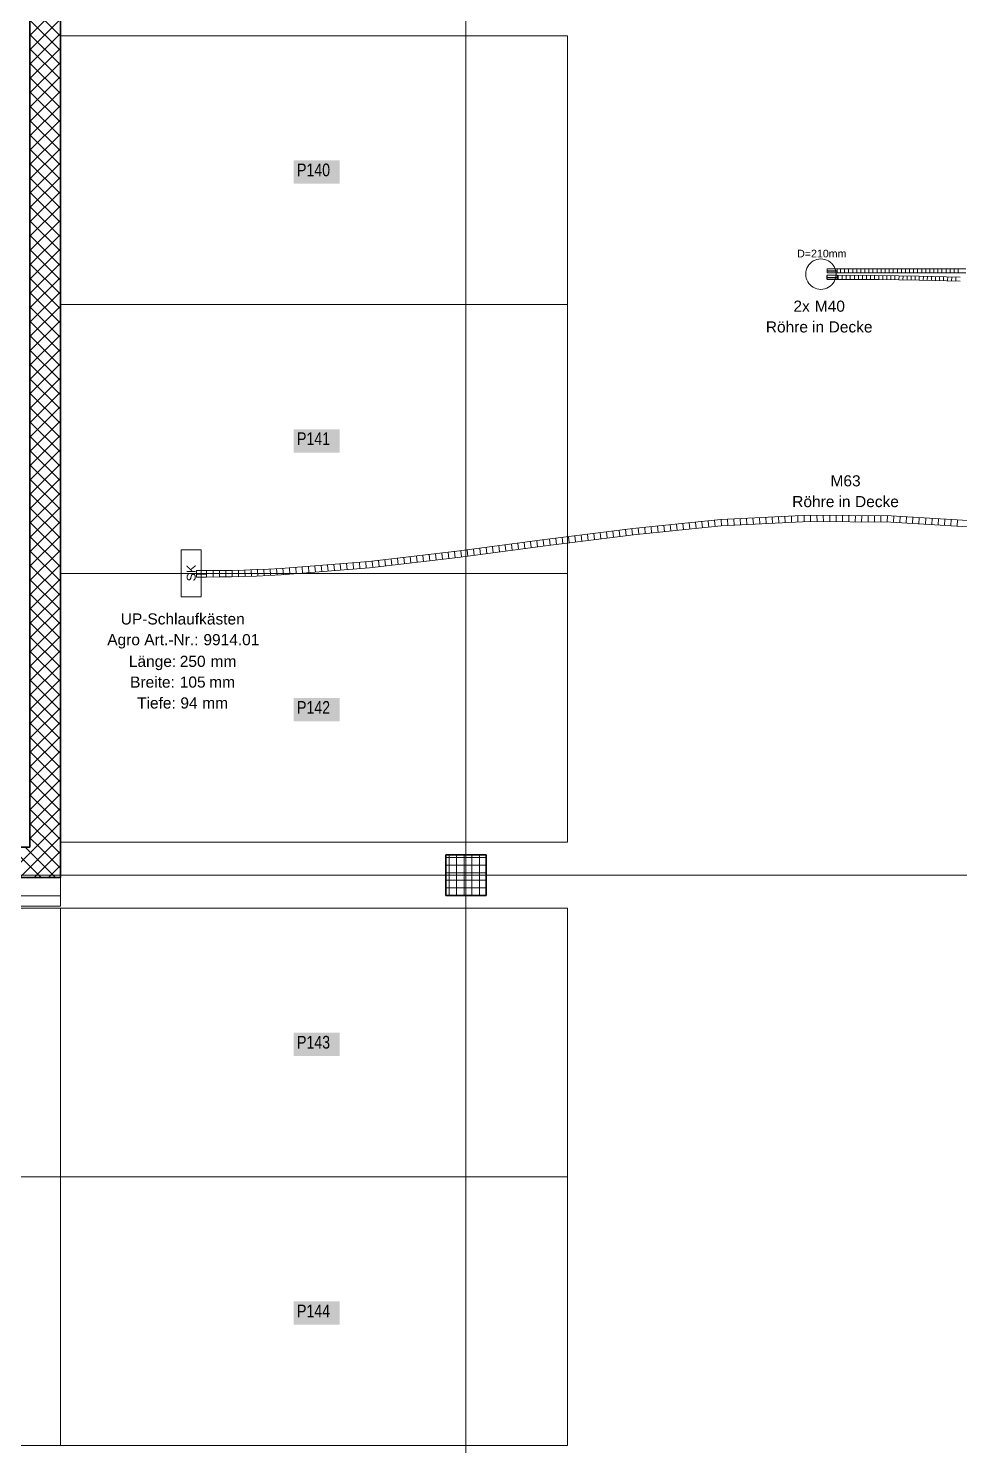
# Model space of a CAD drawing. Extents: x -882 to 613, y -179 to 707.
# Drawn here: x -500.8 to -317.1, y 101.3 to 380.7 of the extents above; entities that cross this region are included whole.
import ezdxf
from ezdxf.lldxf.tags import DXFTag

# ---------------------------------------------------------------- set-up
doc = ezdxf.new("R2010")
doc.units = 0
doc.layers.get('0').update_dxf_attribs({"lineweight": 13})
for name, color, linetype, lineweight, true_color in [('A-DETL-____-OTLN', 5, 'Continuous', 9, 0x0000ff), ('EL01_WAN_Röhre', 7, 'Continuous', 13, 0xff6666), ('EL01_WAN_Röhre Decke', 1, 'Continuous', 13, 0xff0000), ('EL01_WAN_Röhre Decke Typ', 1, 'Continuous', 13, 0xff0000), ('EL01_WAN_Röhre Typ', 1, 'Continuous', 13, 0xff0000), ('EL01_WAN_Schlaufkasten', 1, 'Continuous', 13, 0xff0000)]:
    doc.layers.add(name, color=color, linetype=linetype, lineweight=lineweight, true_color=true_color)
for name, color, linetype, lineweight in [('A-FLOR-____-OTLN', 7, 'Continuous', 9), ('A-WALL-____-MCUT', 7, 'Continuous', 35), ('A-WALL-____-PATT', 7, 'Continuous', 35), ('C-PRKG-____-IDEN', 7, 'Continuous', 5), ('C-PRKG-____-OTLN', 7, 'Continuous', 9), ('S-COLS-____-MCUT', 7, 'Continuous', 35), ('S-COLS-____-OTLN', 7, 'Continuous', 9), ('S-GRID-____-OTLN', 7, 'Continuous', 5)]:
    doc.layers.add(name, color=color, linetype=linetype, lineweight=lineweight)
doc.styles.get("Standard").update_dxf_attribs({"font": 'arial.ttf'})
tags = doc.linetypes.add('_Rasterlinie_', pattern=[0.375, 0.2, -0.05, 0.075, -0.05]).pattern_tags.tags
tags[10:11] = [DXFTag(74, 4), DXFTag(75, 0), DXFTag(340, '0'), DXFTag(46, 1.0), DXFTag(50, 0.0), DXFTag(44, 0.0), DXFTag(45, 0.0)]
tags[8:9] = [DXFTag(74, 4), DXFTag(75, 0), DXFTag(340, '0'), DXFTag(46, 1.0), DXFTag(50, 0.0), DXFTag(44, 0.0), DXFTag(45, 0.0)]
tags[6:7] = [DXFTag(74, 4), DXFTag(75, 0), DXFTag(340, '0'), DXFTag(46, 1.0), DXFTag(50, 0.0), DXFTag(44, 0.0), DXFTag(45, 0.0)]
tags[4:5] = [DXFTag(74, 4), DXFTag(75, 0), DXFTag(340, '0'), DXFTag(46, 1.0), DXFTag(50, 0.0), DXFTag(44, 0.0), DXFTag(45, 0.0)]
tags = doc.linetypes.add('fein_strichliert', pattern=[4, 1, -2, 1]).pattern_tags.tags
tags[8:9] = [DXFTag(74, 4), DXFTag(75, 0), DXFTag(340, '0'), DXFTag(46, 0.0), DXFTag(50, 0.0), DXFTag(44, 0.0), DXFTag(45, 0.0)]
tags[6:7] = [DXFTag(74, 4), DXFTag(75, 0), DXFTag(340, '0'), DXFTag(46, 0.0), DXFTag(50, 0.0), DXFTag(44, 0.0), DXFTag(45, 0.0)]
tags[4:5] = [DXFTag(74, 4), DXFTag(75, 0), DXFTag(340, '0'), DXFTag(46, 0.0), DXFTag(50, 0.0), DXFTag(44, 0.0), DXFTag(45, 0.0)]
tags = doc.linetypes.add('Gestrichelt', pattern=[0.1, 0.05, -0.05]).pattern_tags.tags
tags[6:7] = [DXFTag(74, 4), DXFTag(75, 0), DXFTag(340, '0'), DXFTag(46, 1.0), DXFTag(50, 0.0), DXFTag(44, 0.0), DXFTag(45, 0.0)]
tags[4:5] = [DXFTag(74, 4), DXFTag(75, 0), DXFTag(340, '0'), DXFTag(46, 1.0), DXFTag(50, 0.0), DXFTag(44, 0.0), DXFTag(45, 0.0)]
tags = doc.linetypes.add('STRICHPUNKT2', pattern=[12.7, 6.35, -3.175, 0, -3.175]).pattern_tags.tags
tags[10:11] = [DXFTag(74, 4), DXFTag(75, 0), DXFTag(340, '0'), DXFTag(46, 0.0), DXFTag(50, 0.0), DXFTag(44, 0.0), DXFTag(45, 0.0)]
tags[8:9] = [DXFTag(74, 4), DXFTag(75, 0), DXFTag(340, '0'), DXFTag(46, 0.0), DXFTag(50, 0.0), DXFTag(44, 0.0), DXFTag(45, 0.0)]
tags[6:7] = [DXFTag(74, 4), DXFTag(75, 0), DXFTag(340, '0'), DXFTag(46, 0.0), DXFTag(50, 0.0), DXFTag(44, 0.0), DXFTag(45, 0.0)]
tags[4:5] = [DXFTag(74, 4), DXFTag(75, 0), DXFTag(340, '0'), DXFTag(46, 0.0), DXFTag(50, 0.0), DXFTag(44, 0.0), DXFTag(45, 0.0)]

# ---------------------------------------------------------------- blocks, each defined once
blk = doc.blocks.new('Referenz-A0UJ2IESXE', base_point=(-902.38, -164.15))
at = {"layer": 'A-DETL-____-OTLN', "color": 0, "linetype": 'Gestrichelt', "ltscale": 0.13}
for p, q in [((-494.51, 213.28), (-494.51, 207.68)), ((-494.51, 207.68), (-652.11, 207.68))]:
    blk.add_line(p, q, dxfattribs=at)
at = {"layer": 'A-FLOR-____-OTLN', "color": 0, "linetype": 'Continuous', "ltscale": 0.13}
for p, q in [((-494.51, 213.28), (-652.11, 213.28)), ((-494.51, 209.69), (-494.51, 213.29)), ((-494.51, 209.69), (-652.11, 209.69))]:
    blk.add_line(p, q, dxfattribs=at)
at = {"layer": 'A-WALL-____-MCUT', "color": 0, "linetype": 'Continuous', "ltscale": 0.35}
for p, q in [((-500.51, 219.29), (-500.51, 533.29)), ((-494.51, 213.29), (-494.51, 452.29)), ((-500.51, 219.29), (-800.51, 219.29)), ((-652.11, 213.29), (-494.51, 213.29))]:
    blk.add_line(p, q, dxfattribs=at)
at = {"layer": 'A-WALL-____-PATT', "color": 0, "linetype": 'Continuous', "lineweight": 9, "ltscale": 0.13}
for p, q in [((-500.51, 379.36), (-494.51, 385.36)), ((-494.51, 379.21), (-500.51, 385.21)), ((-500.51, 376.53), (-494.51, 382.53)), ((-494.51, 376.38), (-500.51, 382.38)), ((-500.51, 373.7), (-494.51, 379.7)), ((-494.51, 373.55), (-500.51, 379.55)), ((-500.51, 370.87), (-494.51, 376.87)), ((-494.51, 370.72), (-500.51, 376.72)), ((-500.51, 368.04), (-494.51, 374.04)), ((-494.51, 367.89), (-500.51, 373.89)), ((-500.51, 365.22), (-494.51, 371.22)), ((-494.51, 365.06), (-500.51, 371.06)), ((-500.51, 362.39), (-494.51, 368.39)), ((-494.51, 362.24), (-500.51, 368.24)), ((-500.51, 359.56), (-494.51, 365.56)), ((-494.51, 359.41), (-500.51, 365.41)), ((-500.51, 356.73), (-494.51, 362.73)), ((-494.51, 356.58), (-500.51, 362.58)), ((-500.51, 353.9), (-494.51, 359.9)), ((-494.51, 353.75), (-500.51, 359.75)), ((-500.51, 351.07), (-494.51, 357.07)), ((-494.51, 350.92), (-500.51, 356.92)), ((-500.51, 348.25), (-494.51, 354.25)), ((-494.51, 348.09), (-500.51, 354.09)), ((-500.51, 345.42), (-494.51, 351.42)), ((-494.51, 345.27), (-500.51, 351.27)), ((-500.51, 342.59), (-494.51, 348.59)), ((-494.51, 342.44), (-500.51, 348.44)), ((-500.51, 339.76), (-494.51, 345.76)), ((-494.51, 339.61), (-500.51, 345.61)), ((-500.51, 336.93), (-494.51, 342.93)), ((-494.51, 336.78), (-500.51, 342.78)), ((-500.51, 334.1), (-494.51, 340.1)), ((-494.51, 333.95), (-500.51, 339.95)), ((-500.51, 331.27), (-494.51, 337.27)), ((-494.51, 331.12), (-500.51, 337.12)), ((-500.51, 328.45), (-494.51, 334.45)), ((-494.51, 328.3), (-500.51, 334.3)), ((-500.51, 325.62), (-494.51, 331.62)), ((-494.51, 325.47), (-500.51, 331.47)), ((-500.51, 322.79), (-494.51, 328.79)), ((-494.51, 322.64), (-500.51, 328.64)), ((-500.51, 319.96), (-494.51, 325.96)), ((-494.51, 319.81), (-500.51, 325.81)), ((-500.51, 317.13), (-494.51, 323.13)), ((-494.51, 316.98), (-500.51, 322.98)), ((-500.51, 314.3), (-494.51, 320.3)), ((-494.51, 314.15), (-500.51, 320.15)), ((-500.51, 311.48), (-494.51, 317.48)), ((-494.51, 311.32), (-500.51, 317.32)), ((-500.51, 308.65), (-494.51, 314.65)), ((-494.51, 308.5), (-500.51, 314.5)), ((-500.51, 305.82), (-494.51, 311.82)), ((-494.51, 305.67), (-500.51, 311.67)), ((-500.51, 302.99), (-494.51, 308.99)), ((-494.51, 302.84), (-500.51, 308.84)), ((-500.51, 300.16), (-494.51, 306.16)), ((-494.51, 300.01), (-500.51, 306.01)), ((-500.51, 297.33), (-494.51, 303.33)), ((-494.51, 297.18), (-500.51, 303.18)), ((-500.51, 294.51), (-494.51, 300.51)), ((-494.51, 294.35), (-500.51, 300.35)), ((-500.51, 291.68), (-494.51, 297.68)), ((-494.51, 291.53), (-500.51, 297.53)), ((-500.51, 288.85), (-494.51, 294.85)), ((-494.51, 288.7), (-500.51, 294.7)), ((-500.51, 286.02), (-494.51, 292.02)), ((-494.51, 285.87), (-500.51, 291.87)), ((-500.51, 283.19), (-494.51, 289.19)), ((-494.51, 283.04), (-500.51, 289.04)), ((-500.51, 280.36), (-494.51, 286.36)), ((-494.51, 280.21), (-500.51, 286.21)), ((-500.51, 277.53), (-494.51, 283.53)), ((-494.51, 277.38), (-500.51, 283.38)), ((-500.51, 274.71), (-494.51, 280.71)), ((-494.51, 274.55), (-500.51, 280.55)), ((-500.51, 271.88), (-494.51, 277.88)), ((-494.51, 271.73), (-500.51, 277.73)), ((-500.51, 269.05), (-494.51, 275.05)), ((-494.51, 268.9), (-500.51, 274.9)), ((-500.51, 266.22), (-494.51, 272.22)), ((-494.51, 266.07), (-500.51, 272.07)), ((-500.51, 263.39), (-494.51, 269.39)), ((-494.51, 263.24), (-500.51, 269.24)), ((-500.51, 260.56), (-494.51, 266.56)), ((-494.51, 260.41), (-500.51, 266.41)), ((-500.51, 257.74), (-494.51, 263.74)), ((-494.51, 257.58), (-500.51, 263.58)), ((-500.51, 254.91), (-494.51, 260.91)), ((-494.51, 254.76), (-500.51, 260.76)), ((-500.51, 252.08), (-494.51, 258.08)), ((-494.51, 251.93), (-500.51, 257.93)), ((-500.51, 249.25), (-494.51, 255.25)), ((-494.51, 249.1), (-500.51, 255.1)), ((-500.51, 246.42), (-494.51, 252.42)), ((-494.51, 246.27), (-500.51, 252.27)), ((-500.51, 243.59), (-494.51, 249.59)), ((-494.51, 243.44), (-500.51, 249.44)), ((-500.51, 240.76), (-494.51, 246.76)), ((-494.51, 240.61), (-500.51, 246.61)), ((-500.51, 237.94), (-494.51, 243.94)), ((-494.51, 237.79), (-500.51, 243.79)), ((-500.51, 235.11), (-494.51, 241.11)), ((-494.51, 234.96), (-500.51, 240.96)), ((-500.51, 232.28), (-494.51, 238.28)), ((-494.51, 232.13), (-500.51, 238.13)), ((-500.51, 229.45), (-494.51, 235.45)), ((-494.51, 229.3), (-500.51, 235.3)), ((-500.51, 226.62), (-494.51, 232.62)), ((-494.51, 226.47), (-500.51, 232.47)), ((-500.51, 223.79), (-494.51, 229.79)), ((-494.51, 223.64), (-500.51, 229.64)), ((-500.51, 220.97), (-494.51, 226.97)), ((-494.51, 220.81), (-500.51, 226.81)), ((-495.82, 219.29), (-500.51, 223.99)), ((-499.36, 219.29), (-494.51, 224.14)), ((-498.65, 219.29), (-500.51, 221.16)), ((-496.53, 219.29), (-494.51, 221.31)), ((-505.36, 213.29), (-499.36, 219.29)), ((-498.3, 213.29), (-504.3, 219.29)), ((-502.53, 213.29), (-496.53, 219.29)), ((-495.47, 213.29), (-501.47, 219.29)), ((-499.7, 213.29), (-494.51, 218.48)), ((-494.51, 215.16), (-498.65, 219.29)), ((-494.51, 217.99), (-495.82, 219.29)), ((-496.87, 213.29), (-494.51, 215.65))]:
    blk.add_line(p, q, dxfattribs=at)
at = {"layer": 'C-PRKG-____-IDEN', "color": 7, "linetype": 'Continuous', "ltscale": 0.13, "true_color": 0xffffff}
for points in [[(-448.47, 350.1), (-439.4, 350.1), (-448.47, 354.7)], [(-439.4, 350.1), (-448.47, 354.7), (-439.4, 354.7)], [(-448.47, 297.11), (-439.4, 297.11), (-448.47, 301.71)], [(-439.4, 297.11), (-448.47, 301.71), (-439.4, 301.71)], [(-448.47, 244.12), (-439.4, 244.12), (-448.47, 248.72)], [(-439.4, 244.12), (-448.47, 248.72), (-439.4, 248.72)], [(-448.47, 178.1), (-439.4, 178.1), (-448.47, 182.7)], [(-439.4, 178.1), (-448.47, 182.7), (-439.4, 182.7)], [(-448.47, 125.11), (-439.4, 125.11), (-448.47, 129.71)], [(-439.4, 125.11), (-448.47, 129.71), (-439.4, 129.71)]]:
    blk.add_solid(points, dxfattribs=at)
at = {"layer": 'C-PRKG-____-OTLN', "color": 0, "linetype": 'Continuous', "ltscale": 0.13}
for p, q in [((-494.51, 379.26), (-394.51, 379.26)), ((-494.51, 326.27), (-494.51, 379.26)), ((-394.51, 379.26), (-494.51, 379.26)), ((-494.51, 326.27), (-494.51, 379.26)), ((-494.51, 379.26), (-394.51, 379.26)), ((-394.51, 326.27), (-394.51, 379.26)), ((-394.51, 326.27), (-394.51, 379.26)), ((-394.51, 379.26), (-394.51, 326.27)), ((-394.51, 379.26), (-394.51, 379.26)), ((-494.51, 326.27), (-394.51, 326.27)), ((-494.51, 326.27), (-394.51, 326.27)), ((-394.51, 326.27), (-494.51, 326.27)), ((-494.51, 326.27), (-394.51, 326.27)), ((-494.51, 273.28), (-494.51, 326.27)), ((-394.51, 326.27), (-494.51, 326.27)), ((-494.51, 273.28), (-494.51, 326.27)), ((-494.51, 326.27), (-394.51, 326.27)), ((-394.51, 326.27), (-394.51, 326.27)), ((-394.51, 273.28), (-394.51, 326.27)), ((-394.51, 273.28), (-394.51, 326.27)), ((-394.51, 326.27), (-394.51, 273.28)), ((-394.51, 326.27), (-394.51, 326.27)), ((-494.51, 273.28), (-394.51, 273.28)), ((-494.51, 273.28), (-394.51, 273.28)), ((-394.51, 273.28), (-494.51, 273.28)), ((-494.51, 273.28), (-394.51, 273.28)), ((-494.51, 220.29), (-494.51, 273.28)), ((-394.51, 273.28), (-494.51, 273.28)), ((-494.51, 220.29), (-494.51, 273.28)), ((-494.51, 273.28), (-394.51, 273.28)), ((-394.51, 273.28), (-394.51, 273.28)), ((-394.51, 220.29), (-394.51, 273.28)), ((-394.51, 220.29), (-394.51, 273.28)), ((-394.51, 273.28), (-394.51, 220.29)), ((-394.51, 273.28), (-394.51, 273.28)), ((-494.51, 220.29), (-394.51, 220.29)), ((-494.51, 220.29), (-394.51, 220.29)), ((-394.51, 220.29), (-494.51, 220.29)), ((-394.51, 220.29), (-394.51, 220.29)), ((-494.51, 207.26), (-594.51, 207.26)), ((-494.51, 154.27), (-494.51, 207.26)), ((-494.51, 207.26), (-494.51, 207.26)), ((-394.51, 207.26), (-494.51, 207.26)), ((-494.51, 207.26), (-494.51, 154.27)), ((-494.51, 207.26), (-494.51, 207.26)), ((-394.51, 154.27), (-394.51, 207.26)), ((-394.51, 207.26), (-394.51, 207.26)), ((-594.51, 154.27), (-494.51, 154.27)), ((-494.51, 154.27), (-594.51, 154.27)), ((-494.51, 154.27), (-494.51, 154.27)), ((-494.51, 101.28), (-494.51, 154.27)), ((-494.51, 154.27), (-494.51, 154.27)), ((-494.51, 154.27), (-394.51, 154.27)), ((-494.51, 154.27), (-494.51, 154.27)), ((-394.51, 154.27), (-494.51, 154.27)), ((-494.51, 154.27), (-494.51, 101.28)), ((-494.51, 154.27), (-494.51, 154.27)), ((-394.51, 154.27), (-394.51, 154.27)), ((-394.51, 101.28), (-394.51, 154.27)), ((-394.51, 154.27), (-394.51, 154.27)), ((-594.51, 101.28), (-494.51, 101.28)), ((-494.51, 101.28), (-494.51, 101.28)), ((-494.51, 101.28), (-394.51, 101.28)), ((-494.51, 101.28), (-494.51, 101.28)), ((-394.51, 101.28), (-394.51, 101.28))]:
    blk.add_line(p, q, dxfattribs=at)
at = {"layer": 'S-COLS-____-MCUT', "color": 0, "linetype": 'Continuous', "ltscale": 0.35}
for p, q in [((-410.51, 217.79), (-418.51, 217.79)), ((-418.51, 217.79), (-418.51, 209.79)), ((-410.51, 209.79), (-410.51, 217.79)), ((-418.51, 209.79), (-410.51, 209.79))]:
    blk.add_line(p, q, dxfattribs=at)
at = {"layer": 'S-COLS-____-OTLN', "color": 0, "linetype": 'Continuous', "ltscale": 0.13}
for p, q in [((-418.51, 217.26), (-410.51, 217.26)), ((-418.51, 215.76), (-410.51, 215.76)), ((-417.85, 209.79), (-417.85, 217.79)), ((-416.35, 209.79), (-416.35, 217.79)), ((-414.85, 209.79), (-414.85, 217.79)), ((-413.35, 209.79), (-413.35, 217.79)), ((-411.85, 209.79), (-411.85, 217.79)), ((-418.51, 214.26), (-410.51, 214.26)), ((-418.51, 212.76), (-410.51, 212.76)), ((-418.51, 211.26), (-410.51, 211.26))]:
    blk.add_line(p, q, dxfattribs=at)
at = {"layer": 'S-GRID-____-OTLN', "color": 0, "linetype": '_Rasterlinie_', "ltscale": 0.13}
for p, q in [((-414.51, -157.46), (-414.51, 660.29)), ((-854.49, 213.79), (45.92, 213.79))]:
    blk.add_line(p, q, dxfattribs=at)
at = {"layer": 'C-PRKG-____-IDEN', "color": 0, "linetype": 'Continuous', "ltscale": 0.13, "char_height": 2.5, "attachment_point": 1}
for s, insert in [('{\\W0.8;\\fArial;P140}', (-447.84, 354.08)), ('{\\W0.8;\\fArial;P141}', (-447.84, 301.09)), ('{\\W0.8;\\fArial;P142}', (-447.84, 248.1)), ('{\\W0.8;\\fArial;P143}', (-447.84, 182.08)), ('{\\W0.8;\\fArial;P144}', (-447.84, 129.09))]:
    blk.add_mtext(s, dxfattribs=dict(at, insert=insert))
blk = doc.blocks.new('MText-A0UJ2IHAXE', base_point=(-350.17, 286.34))
at = {"color": 0, "linetype": 'ByBlock', "lineweight": -2, "ltscale": 0.13, "char_height": 2.1875, "attachment_point": 1}
for s, insert in [('{\\fArial;M63}', (-342.62, 292.62)), ('{\\fArial;Röhre}', (-350.17, 288.53)), ('{\\fArial;in}', (-341.05, 288.53)), ('{\\fArial;Decke}', (-337.79, 288.53))]:
    blk.add_mtext(s, dxfattribs=dict(at, insert=insert))
blk = doc.blocks.new('Flexrohr-A0UJ2IHSXE', base_point=(-341.31, 332.51))
at = {"color": 0, "linetype": 'ByBlock', "lineweight": -2, "ltscale": 0.13}
for p, q in [((-341.3, 333.2), (-341.31, 333.11)), ((-341.31, 333.11), (-341.31, 333.02)), ((-341.31, 333.02), (-341.31, 332.91)), ((-341.31, 332.91), (-341.31, 332.81)), ((-341.31, 332.81), (-341.31, 332.71)), ((-341.31, 332.71), (-341.3, 332.63)), ((-341.3, 333.3), (-341.3, 333.31)), ((-341.3, 333.31), (-341.3, 333.3)), ((-332.84, 333.31), (-341.3, 333.31)), ((-341.3, 333.26), (-341.3, 333.3)), ((-341.3, 333.3), (-341.3, 333.26)), ((-341.29, 333.2), (-341.3, 333.26)), ((-341.3, 333.26), (-341.3, 333.2)), ((-341.3, 332.57), (-341.29, 332.63)), ((-341.3, 332.63), (-341.3, 332.57)), ((-341.3, 332.53), (-341.3, 332.57)), ((-341.3, 332.57), (-341.3, 332.53)), ((-341.29, 333.11), (-341.29, 333.2)), ((-341.29, 333.02), (-341.29, 333.11)), ((-341.29, 332.91), (-341.29, 333.02)), ((-341.29, 332.81), (-341.29, 332.91)), ((-341.29, 332.71), (-341.29, 332.81)), ((-341.29, 332.63), (-341.29, 332.71)), ((-340.64, 333.29), (-340.64, 332.54)), ((-339.84, 333.29), (-339.84, 332.54)), ((-339.04, 333.29), (-339.04, 332.54)), ((-338.24, 333.29), (-338.24, 332.54)), ((-337.44, 333.29), (-337.44, 332.54)), ((-336.64, 333.29), (-336.64, 332.54)), ((-335.84, 333.29), (-335.84, 332.54)), ((-335.04, 333.29), (-335.04, 332.54)), ((-334.24, 333.29), (-334.24, 332.54)), ((-333.44, 333.29), (-333.44, 332.54)), ((-324.39, 333.31), (-332.84, 333.31)), ((-332.64, 333.29), (-332.64, 332.54)), ((-331.84, 333.29), (-331.84, 332.54)), ((-331.04, 333.29), (-331.04, 332.54)), ((-330.24, 333.29), (-330.24, 332.54)), ((-329.44, 333.29), (-329.44, 332.54)), ((-328.64, 333.29), (-328.64, 332.54)), ((-327.84, 333.29), (-327.84, 332.54)), ((-327.04, 333.29), (-327.04, 332.54)), ((-326.24, 333.29), (-326.24, 332.54)), ((-325.44, 333.29), (-325.44, 332.54)), ((-324.64, 333.29), (-324.64, 332.54)), ((-315.93, 333.31), (-324.39, 333.31)), ((-323.84, 333.29), (-323.84, 332.54)), ((-323.04, 333.29), (-323.04, 332.54)), ((-322.24, 333.29), (-322.24, 332.54)), ((-321.44, 333.29), (-321.44, 332.54)), ((-320.64, 333.29), (-320.64, 332.54)), ((-319.84, 333.29), (-319.84, 332.54)), ((-319.04, 333.29), (-319.04, 332.54)), ((-318.24, 333.29), (-318.24, 332.54)), ((-317.44, 333.29), (-317.44, 332.54)), ((-341.3, 332.51), (-341.3, 332.53)), ((-341.3, 332.53), (-341.3, 332.51)), ((-332.84, 332.51), (-341.3, 332.51)), ((-324.39, 332.51), (-332.84, 332.51)), ((-315.93, 332.51), (-324.39, 332.51))]:
    blk.add_line(p, q, dxfattribs=at)
blk = doc.blocks.new('Wickelfalzrohr-A0UJ2IHWXE', base_point=(-343.31, 332.51))
at = {"color": 0, "linetype": 'ByBlock', "lineweight": -2, "ltscale": 0.13}
for p, q in [((-343.3, 333.2), (-343.31, 333.11)), ((-343.31, 333.11), (-343.31, 333.02)), ((-343.31, 333.02), (-343.31, 332.91)), ((-343.31, 332.91), (-343.31, 332.81)), ((-343.31, 332.81), (-343.31, 332.71)), ((-343.31, 332.71), (-343.3, 332.63)), ((-343.3, 333.3), (-343.3, 333.31)), ((-343.3, 333.31), (-343.3, 333.3)), ((-341.3, 333.31), (-343.3, 333.31)), ((-343.3, 333.26), (-343.3, 333.3)), ((-343.3, 333.3), (-343.3, 333.26)), ((-343.29, 333.2), (-343.3, 333.26)), ((-343.3, 333.26), (-343.3, 333.2)), ((-343.3, 332.63), (-343.3, 332.57)), ((-343.3, 332.57), (-343.29, 332.63)), ((-343.3, 332.57), (-343.3, 332.53)), ((-343.3, 332.53), (-343.3, 332.57)), ((-343.29, 333.11), (-343.29, 333.2)), ((-343.29, 333.02), (-343.29, 333.11)), ((-343.29, 332.91), (-343.29, 333.02)), ((-343.29, 332.81), (-343.29, 332.91)), ((-343.29, 332.71), (-343.29, 332.81)), ((-343.29, 332.63), (-343.29, 332.71)), ((-341.3, 333.2), (-341.31, 333.11)), ((-341.31, 333.11), (-341.31, 333.02)), ((-341.31, 333.02), (-341.31, 332.91)), ((-341.31, 332.91), (-341.31, 332.81)), ((-341.31, 332.81), (-341.31, 332.71)), ((-341.31, 332.71), (-341.3, 332.63)), ((-341.3, 333.3), (-341.3, 333.31)), ((-341.3, 333.31), (-341.3, 333.3)), ((-341.3, 333.26), (-341.3, 333.3)), ((-341.3, 333.3), (-341.3, 333.26)), ((-341.29, 333.2), (-341.3, 333.26)), ((-341.3, 333.26), (-341.3, 333.2)), ((-341.3, 332.63), (-341.3, 332.57)), ((-341.3, 332.57), (-341.29, 332.63)), ((-341.3, 332.57), (-341.3, 332.53)), ((-341.3, 332.53), (-341.3, 332.57)), ((-341.29, 333.11), (-341.29, 333.2)), ((-341.29, 333.02), (-341.29, 333.11)), ((-341.29, 332.91), (-341.29, 333.02)), ((-341.29, 332.81), (-341.29, 332.91)), ((-341.29, 332.71), (-341.29, 332.81)), ((-341.29, 332.63), (-341.29, 332.71)), ((-343.3, 332.53), (-343.3, 332.51)), ((-343.3, 332.51), (-343.3, 332.53)), ((-341.3, 332.51), (-343.3, 332.51)), ((-341.3, 332.53), (-341.3, 332.51)), ((-341.3, 332.51), (-341.3, 332.53))]:
    blk.add_line(p, q, dxfattribs=at)
at = {"color": 0, "linetype": 'STRICHPUNKT2', "lineweight": 25, "ltscale": 0.25}
blk.add_line((-343.3, 332.91), (-341.3, 332.91), dxfattribs=at)
blk = doc.blocks.new('Wickelfalzrohr-A0UJ2IIEXE', base_point=(-467.66, 272.56))
at = {"color": 0, "linetype": 'ByBlock', "lineweight": -2, "ltscale": 0.13}
for p, q in [((-465.66, 273.82), (-467.66, 273.82)), ((-467.66, 273.45), (-467.66, 273.82)), ((-467.66, 272.93), (-467.66, 273.45)), ((-467.66, 272.56), (-467.66, 272.93)), ((-467.66, 272.56), (-465.66, 272.56)), ((-465.66, 273.45), (-465.66, 273.82)), ((-465.66, 272.93), (-465.66, 273.45)), ((-465.66, 272.56), (-465.66, 272.93))]:
    blk.add_line(p, q, dxfattribs=at)
at = {"color": 0, "linetype": 'STRICHPUNKT2', "lineweight": 25, "ltscale": 0.25}
blk.add_line((-467.66, 273.19), (-465.66, 273.19), dxfattribs=at)
blk = doc.blocks.new('MText-A0UJ2IIQXE', base_point=(-355.38, 320.78))
at = {"color": 0, "linetype": 'ByBlock', "lineweight": -2, "ltscale": 0.13, "char_height": 2.1875, "attachment_point": 1}
for s, insert in [('{\\fArial;2x}', (-349.93, 327.06)), ('{\\fArial;M40}', (-345.72, 327.06)), ('{\\fArial;Röhre}', (-355.38, 322.97)), ('{\\fArial;in}', (-346.25, 322.97)), ('{\\fArial;Decke}', (-342.99, 322.97))]:
    blk.add_mtext(s, dxfattribs=dict(at, insert=insert))
blk = doc.blocks.new('Flexrohr-A0UJ2IIYXE', base_point=(-465.66, 272.56))
at = {"color": 0, "linetype": 'ByBlock', "lineweight": -2, "ltscale": 0.13}
for p, q in [((-381.62, 282.14), (-364.26, 283.88)), ((-381.47, 280.89), (-364.17, 282.62)), ((-379.15, 281.16), (-379.27, 282.34)), ((-377.9, 281.28), (-378.02, 282.46)), ((-376.64, 281.41), (-376.76, 282.59)), ((-375.39, 281.53), (-375.51, 282.71)), ((-374.14, 281.66), (-374.25, 282.84)), ((-372.89, 281.78), (-373, 282.96)), ((-371.63, 281.91), (-371.74, 283.09)), ((-370.38, 282.04), (-370.49, 283.22)), ((-369.13, 282.16), (-369.23, 283.34)), ((-367.88, 282.29), (-367.98, 283.47)), ((-366.63, 282.41), (-366.72, 283.59)), ((-365.37, 282.54), (-365.47, 283.72)), ((-364.26, 283.88), (-346.89, 284.77)), ((-364.12, 282.66), (-364.21, 283.84)), ((-364.17, 282.62), (-346.86, 283.52)), ((-362.87, 282.72), (-362.95, 283.91)), ((-361.61, 282.79), (-361.69, 283.97)), ((-360.35, 282.85), (-360.43, 284.04)), ((-359.1, 282.92), (-359.17, 284.1)), ((-357.84, 282.98), (-357.91, 284.17)), ((-356.59, 283.05), (-356.65, 284.23)), ((-355.33, 283.11), (-355.39, 284.3)), ((-354.07, 283.18), (-354.13, 284.36)), ((-352.82, 283.24), (-352.87, 284.43)), ((-351.56, 283.31), (-351.6, 284.49)), ((-350.31, 283.37), (-350.34, 284.56)), ((-349.05, 283.44), (-349.08, 284.62)), ((-347.79, 283.5), (-347.82, 284.69)), ((-346.89, 284.77), (-330.66, 284.62)), ((-346.86, 283.52), (-330.7, 283.36)), ((-346.54, 283.55), (-346.56, 284.73)), ((-345.28, 283.54), (-345.3, 284.72)), ((-344.02, 283.53), (-344.04, 284.71)), ((-342.77, 283.51), (-342.77, 284.7)), ((-341.51, 283.5), (-341.51, 284.69)), ((-340.25, 283.49), (-340.25, 284.67)), ((-338.99, 283.48), (-338.99, 284.66)), ((-337.74, 283.47), (-337.72, 284.65)), ((-336.48, 283.45), (-336.46, 284.64)), ((-335.22, 283.44), (-335.2, 284.63)), ((-333.96, 283.43), (-333.94, 284.61)), ((-332.71, 283.42), (-332.67, 284.6)), ((-331.45, 283.41), (-331.41, 284.59)), ((-330.7, 283.36), (-314.51, 282.39)), ((-330.66, 284.62), (-314.42, 283.65)), ((-330.19, 283.37), (-330.15, 284.55)), ((-328.94, 283.29), (-328.89, 284.48)), ((-327.68, 283.22), (-327.63, 284.4)), ((-326.43, 283.14), (-326.37, 284.33)), ((-325.17, 283.07), (-325.11, 284.25)), ((-323.91, 282.99), (-323.85, 284.18)), ((-322.66, 282.92), (-322.59, 284.1)), ((-321.4, 282.84), (-321.33, 284.03)), ((-320.15, 282.77), (-320.07, 283.95)), ((-318.89, 282.69), (-318.81, 283.88)), ((-317.64, 282.62), (-317.55, 283.8)), ((-416.3, 277.64), (-398.96, 279.94)), ((-401.64, 278.35), (-401.79, 279.52)), ((-400.39, 278.51), (-400.54, 279.69)), ((-399.14, 278.68), (-399.29, 279.85)), ((-398.96, 279.94), (-381.62, 282.14)), ((-398.8, 278.69), (-381.47, 280.89)), ((-397.89, 278.84), (-398.04, 280.01)), ((-396.64, 279), (-396.79, 280.17)), ((-395.39, 279.16), (-395.54, 280.33)), ((-394.14, 279.32), (-394.29, 280.49)), ((-392.89, 279.47), (-393.04, 280.65)), ((-391.65, 279.63), (-391.79, 280.81)), ((-390.4, 279.79), (-390.54, 280.97)), ((-389.15, 279.95), (-389.29, 281.13)), ((-387.9, 280.11), (-388.04, 281.29)), ((-386.65, 280.27), (-386.79, 281.44)), ((-385.4, 280.43), (-385.54, 281.6)), ((-384.15, 280.59), (-384.29, 281.76)), ((-382.9, 280.74), (-383.04, 281.92)), ((-381.65, 280.9), (-381.78, 282.08)), ((-380.4, 281.03), (-380.53, 282.21)), ((-433.65, 275.61), (-416.3, 277.64)), ((-422.89, 275.64), (-423.03, 276.81)), ((-421.64, 275.78), (-421.78, 276.96)), ((-420.39, 275.93), (-420.53, 277.11)), ((-419.14, 276.08), (-419.28, 277.25)), ((-417.88, 276.22), (-418.03, 277.4)), ((-416.63, 276.37), (-416.78, 277.54)), ((-416.14, 276.39), (-398.8, 278.69)), ((-415.38, 276.53), (-415.53, 277.7)), ((-414.13, 276.69), (-414.28, 277.87)), ((-412.88, 276.86), (-413.03, 278.03)), ((-411.63, 277.02), (-411.78, 278.2)), ((-410.38, 277.19), (-410.53, 278.36)), ((-409.14, 277.35), (-409.28, 278.53)), ((-407.89, 277.52), (-408.04, 278.7)), ((-406.64, 277.69), (-406.79, 278.86)), ((-405.39, 277.85), (-405.54, 279.03)), ((-404.14, 278.02), (-404.29, 279.19)), ((-402.89, 278.18), (-403.04, 279.36)), ((-460.78, 273.87), (-458.34, 273.93)), ((-458.34, 273.93), (-455.9, 274.01)), ((-458.08, 272.71), (-458.12, 273.9)), ((-456.82, 272.75), (-456.86, 273.94)), ((-455.9, 274.01), (-453.46, 274.11)), ((-455.56, 272.8), (-455.61, 273.98)), ((-454.3, 272.85), (-454.35, 274.03)), ((-453.46, 274.11), (-451.03, 274.23)), ((-453.04, 272.9), (-453.1, 274.09)), ((-451.77, 272.97), (-451.85, 274.15)), ((-451.03, 274.23), (-433.65, 275.61)), ((-450.94, 272.97), (-433.53, 274.36)), ((-450.51, 273.04), (-450.6, 274.22)), ((-449.25, 273.14), (-449.34, 274.32)), ((-447.99, 273.24), (-448.09, 274.42)), ((-446.74, 273.34), (-446.83, 274.52)), ((-445.48, 273.44), (-445.58, 274.62)), ((-444.22, 273.54), (-444.32, 274.72)), ((-442.97, 273.64), (-443.07, 274.82)), ((-441.71, 273.74), (-441.81, 274.92)), ((-440.45, 273.84), (-440.56, 275.02)), ((-439.2, 273.94), (-439.3, 275.12)), ((-437.94, 274.04), (-438.05, 275.22)), ((-436.68, 274.14), (-436.79, 275.32)), ((-435.43, 274.24), (-435.54, 275.42)), ((-434.17, 274.34), (-434.28, 275.52)), ((-433.53, 274.36), (-416.14, 276.39)), ((-432.91, 274.47), (-433.03, 275.65)), ((-431.66, 274.61), (-431.78, 275.79)), ((-430.41, 274.76), (-430.53, 275.94)), ((-429.16, 274.91), (-429.28, 276.08)), ((-427.9, 275.05), (-428.03, 276.23)), ((-426.65, 275.2), (-426.78, 276.38)), ((-425.4, 275.34), (-425.53, 276.52)), ((-424.15, 275.49), (-424.28, 276.67)), ((-465.66, 273.82), (-463.22, 273.83)), ((-465.66, 273.8), (-465.66, 273.82)), ((-465.66, 273.74), (-465.66, 273.8)), ((-465.66, 273.64), (-465.66, 273.74)), ((-465.66, 273.51), (-465.66, 273.64)), ((-465.66, 273.35), (-465.66, 273.51)), ((-465.66, 273.19), (-465.66, 273.35)), ((-465.66, 273.19), (-465.66, 273.03)), ((-465.66, 273.03), (-465.66, 272.88)), ((-465.66, 272.88), (-465.66, 272.74)), ((-465.66, 272.74), (-465.66, 272.64)), ((-465.66, 272.64), (-465.66, 272.58)), ((-465.66, 272.58), (-465.66, 272.56)), ((-465.66, 272.56), (-463.21, 272.57)), ((-464.4, 272.6), (-464.4, 273.79)), ((-463.22, 273.83), (-460.78, 273.87)), ((-463.21, 272.57), (-460.75, 272.61)), ((-463.13, 272.61), (-463.15, 273.8)), ((-461.87, 272.63), (-461.89, 273.81)), ((-460.75, 272.61), (-458.3, 272.67)), ((-460.61, 272.65), (-460.63, 273.83)), ((-459.35, 272.68), (-459.38, 273.86)), ((-458.3, 272.67), (-455.85, 272.75)), ((-455.85, 272.75), (-453.4, 272.85)), ((-453.4, 272.85), (-450.94, 272.97))]:
    blk.add_line(p, q, dxfattribs=at)
blk = doc.blocks.new('Flexrohr-A0UJ2IK6XE', base_point=(-341.32, 324.9))
at = {"color": 0, "linetype": 'ByBlock', "lineweight": -2, "ltscale": 0.13}
for p, q in [((-341.31, 332), (-341.32, 331.94)), ((-341.32, 331.94), (-341.32, 331.85)), ((-341.32, 331.85), (-341.32, 331.76)), ((-341.32, 331.76), (-341.32, 331.65)), ((-341.32, 331.65), (-341.32, 331.55)), ((-341.32, 331.55), (-341.32, 331.45)), ((-341.32, 331.45), (-341.32, 331.37)), ((-341.32, 331.37), (-341.31, 331.31)), ((-341.31, 332.04), (-341.31, 332.05)), ((-341.31, 332.05), (-341.31, 332.04)), ((-333.22, 332.01), (-341.31, 332.05)), ((-341.31, 332), (-341.31, 332.04)), ((-341.31, 332.04), (-341.31, 332)), ((-341.31, 331.94), (-341.31, 332)), ((-341.3, 331.85), (-341.31, 331.94)), ((-341.31, 331.37), (-341.3, 331.45)), ((-341.31, 331.31), (-341.31, 331.37)), ((-341.31, 331.27), (-341.31, 331.31)), ((-341.31, 331.31), (-341.31, 331.27)), ((-341.31, 331.25), (-341.31, 331.27)), ((-341.31, 331.27), (-341.31, 331.25)), ((-333.22, 331.21), (-341.31, 331.25)), ((-341.3, 331.76), (-341.3, 331.85)), ((-341.3, 331.65), (-341.3, 331.76)), ((-341.3, 331.55), (-341.3, 331.65)), ((-341.3, 331.45), (-341.3, 331.55)), ((-341.12, 332.03), (-341.12, 331.28)), ((-340.32, 332.02), (-340.32, 331.27)), ((-339.52, 332.02), (-339.52, 331.27)), ((-338.72, 332.02), (-338.72, 331.26)), ((-337.92, 332.01), (-337.92, 331.26)), ((-337.12, 332.01), (-337.12, 331.26)), ((-336.32, 332), (-336.32, 331.25)), ((-335.52, 332), (-335.52, 331.25)), ((-334.72, 331.99), (-334.72, 331.24)), ((-333.92, 331.99), (-333.92, 331.24)), ((-325.12, 331.89), (-333.22, 332.01)), ((-325.14, 331.09), (-333.22, 331.21)), ((-333.12, 331.98), (-333.12, 331.23)), ((-332.32, 331.97), (-332.32, 331.22)), ((-331.51, 331.96), (-331.52, 331.21)), ((-330.71, 331.95), (-330.72, 331.2)), ((-329.91, 331.94), (-329.92, 331.18)), ((-329.11, 331.92), (-329.13, 331.17)), ((-328.31, 331.91), (-328.33, 331.16)), ((-327.51, 331.9), (-327.53, 331.15)), ((-326.71, 331.89), (-326.73, 331.14)), ((-325.91, 331.88), (-325.93, 331.12)), ((-317.05, 330.89), (-325.14, 331.09)), ((-325.11, 331.86), (-325.13, 331.11)), ((-317.03, 331.69), (-325.12, 331.89)), ((-324.31, 331.84), (-324.33, 331.09)), ((-323.51, 331.82), (-323.53, 331.07)), ((-322.71, 331.81), (-322.73, 331.05)), ((-321.91, 331.79), (-321.93, 331.03)), ((-321.11, 331.77), (-321.13, 331.01)), ((-320.31, 331.75), (-320.33, 331)), ((-319.51, 331.73), (-319.53, 330.98)), ((-318.71, 331.71), (-318.73, 330.96)), ((-317.91, 331.69), (-317.93, 330.94))]:
    blk.add_line(p, q, dxfattribs=at)
blk = doc.blocks.new('Wickelfalzrohr-A0UJ2IKAXE', base_point=(-343.32, 331.25))
at = {"color": 0, "linetype": 'ByBlock', "lineweight": -2, "ltscale": 0.13}
for p, q in [((-343.31, 332), (-343.32, 331.94)), ((-343.32, 331.94), (-343.32, 331.85)), ((-343.32, 331.85), (-343.32, 331.76)), ((-343.32, 331.76), (-343.32, 331.65)), ((-343.32, 331.65), (-343.32, 331.55)), ((-343.32, 331.55), (-343.32, 331.45)), ((-343.32, 331.45), (-343.32, 331.37)), ((-343.32, 331.37), (-343.31, 331.31)), ((-343.31, 332.04), (-343.31, 332.05)), ((-343.31, 332.05), (-343.31, 332.04)), ((-341.31, 332.05), (-343.31, 332.05)), ((-343.31, 332), (-343.31, 332.04)), ((-343.31, 332.04), (-343.31, 332)), ((-343.31, 331.94), (-343.31, 332)), ((-343.3, 331.85), (-343.31, 331.94)), ((-343.31, 331.37), (-343.3, 331.45)), ((-343.31, 331.31), (-343.31, 331.37)), ((-343.31, 331.31), (-343.31, 331.27)), ((-343.31, 331.27), (-343.31, 331.31)), ((-343.31, 331.27), (-343.31, 331.25)), ((-343.31, 331.25), (-343.31, 331.27)), ((-341.31, 331.25), (-343.31, 331.25)), ((-343.3, 331.76), (-343.3, 331.85)), ((-343.3, 331.65), (-343.3, 331.76)), ((-343.3, 331.55), (-343.3, 331.65)), ((-343.3, 331.45), (-343.3, 331.55)), ((-341.31, 332), (-341.32, 331.94)), ((-341.32, 331.94), (-341.32, 331.85)), ((-341.32, 331.85), (-341.32, 331.76)), ((-341.32, 331.76), (-341.32, 331.65)), ((-341.32, 331.65), (-341.32, 331.55)), ((-341.32, 331.55), (-341.32, 331.45)), ((-341.32, 331.45), (-341.32, 331.37)), ((-341.32, 331.37), (-341.31, 331.31)), ((-341.31, 332.04), (-341.31, 332.05)), ((-341.31, 332.05), (-341.31, 332.04)), ((-341.31, 332), (-341.31, 332.04)), ((-341.31, 332.04), (-341.31, 332)), ((-341.31, 331.94), (-341.31, 332)), ((-341.3, 331.85), (-341.31, 331.94)), ((-341.31, 331.37), (-341.3, 331.45)), ((-341.31, 331.31), (-341.31, 331.37)), ((-341.31, 331.31), (-341.31, 331.27)), ((-341.31, 331.27), (-341.31, 331.31)), ((-341.31, 331.27), (-341.31, 331.25)), ((-341.31, 331.25), (-341.31, 331.27)), ((-341.3, 331.76), (-341.3, 331.85)), ((-341.3, 331.65), (-341.3, 331.76)), ((-341.3, 331.55), (-341.3, 331.65)), ((-341.3, 331.45), (-341.3, 331.55))]:
    blk.add_line(p, q, dxfattribs=at)
at = {"color": 0, "linetype": 'STRICHPUNKT2', "lineweight": 25, "ltscale": 0.25}
blk.add_line((-343.31, 331.65), (-341.31, 331.65), dxfattribs=at)
blk = doc.blocks.new('Abzweigdose rund UP-A0UJ2IKEXE', base_point=(-347.51, 329.28))
at = {"color": 0, "linetype": 'ByBlock', "lineweight": -2, "ltscale": 0.13}
for p, q in [((-347.48, 332.67), (-347.51, 332.28)), ((-347.41, 333.06), (-347.48, 332.67)), ((-347.28, 333.43), (-347.41, 333.06)), ((-347.11, 333.78), (-347.28, 333.43)), ((-346.89, 334.11), (-347.11, 333.78)), ((-346.63, 334.4), (-346.89, 334.11)), ((-346.34, 334.66), (-346.63, 334.4)), ((-346.01, 334.88), (-346.34, 334.66)), ((-345.66, 335.05), (-346.01, 334.88)), ((-345.29, 335.18), (-345.66, 335.05)), ((-344.9, 335.26), (-345.29, 335.18)), ((-344.51, 335.28), (-344.9, 335.26)), ((-344.12, 335.26), (-344.51, 335.28)), ((-343.73, 335.18), (-344.12, 335.26)), ((-343.36, 335.05), (-343.73, 335.18)), ((-343.01, 334.88), (-343.36, 335.05)), ((-342.68, 334.66), (-343.01, 334.88)), ((-342.39, 334.4), (-342.68, 334.66)), ((-342.13, 334.11), (-342.39, 334.4)), ((-341.91, 333.78), (-342.13, 334.11)), ((-341.74, 333.43), (-341.91, 333.78)), ((-341.61, 333.06), (-341.74, 333.43)), ((-341.54, 332.67), (-341.61, 333.06)), ((-341.51, 332.28), (-341.54, 332.67)), ((-347.51, 332.28), (-347.48, 331.89)), ((-347.48, 331.89), (-347.41, 331.51)), ((-347.41, 331.51), (-347.28, 331.14)), ((-347.28, 331.14), (-347.11, 330.78)), ((-347.11, 330.78), (-346.89, 330.46)), ((-346.89, 330.46), (-346.63, 330.16)), ((-346.63, 330.16), (-346.34, 329.9)), ((-346.34, 329.9), (-346.01, 329.69)), ((-343.01, 329.69), (-342.68, 329.9)), ((-342.68, 329.9), (-342.39, 330.16)), ((-342.39, 330.16), (-342.13, 330.46)), ((-342.13, 330.46), (-341.91, 330.78)), ((-341.91, 330.78), (-341.74, 331.14)), ((-341.74, 331.14), (-341.61, 331.51)), ((-341.61, 331.51), (-341.54, 331.89)), ((-341.54, 331.89), (-341.51, 332.28)), ((-346.01, 329.69), (-345.66, 329.51)), ((-345.66, 329.51), (-345.29, 329.39)), ((-345.29, 329.39), (-344.9, 329.31)), ((-344.9, 329.31), (-344.51, 329.28)), ((-344.51, 329.28), (-344.12, 329.31)), ((-344.12, 329.31), (-343.73, 329.39)), ((-343.73, 329.39), (-343.36, 329.51)), ((-343.36, 329.51), (-343.01, 329.69))]:
    blk.add_line(p, q, dxfattribs=at)
blk = doc.blocks.new('Bemerkung-A0UJ2IKGXE', base_point=(-349.2, 335.59))
at = {"color": 0, "lineweight": -2, "insert": (-349.2, 337.09), "char_height": 1.5, "attachment_point": 1}
blk.add_mtext('{\\fArial;D=210mm}', dxfattribs=at)
blk = doc.blocks.new('MText-A0UJ2INEXE', base_point=(-485.26, 246.63))
at = {"color": 0, "linetype": 'ByBlock', "lineweight": -2, "ltscale": 0.13, "char_height": 2.1875, "attachment_point": 1}
for s, insert in [('{\\fArial;UP-Schlaufkästen}', (-482.6, 265.39)), ('{\\fArial;Agro}', (-485.26, 261.3)), ('{\\fArial;Art.-Nr.:}', (-477.96, 261.3)), ('{\\fArial;9914.01}', (-466.3, 261.3)), ('{\\fArial;Länge:}', (-481, 257.03)), ('{\\fArial;250}', (-470.96, 257.03)), ('{\\fArial;mm}', (-464.89, 257.03)), ('{\\fArial;Breite:}', (-480.75, 252.94)), ('{\\fArial;105}', (-470.96, 252.94)), ('{\\fArial;mm}', (-465.15, 252.94)), ('{\\fArial;Tiefe:}', (-479.38, 248.82)), ('{\\fArial;94}', (-470.84, 248.82)), ('{\\fArial;mm}', (-466.52, 248.82))]:
    blk.add_mtext(s, dxfattribs=dict(at, insert=insert))
blk = doc.blocks.new('Schlaufkasten Decke (multi)-A0UJ2INIXE', base_point=(-470.71, 268.64))
at = {"color": 0, "linetype": 'ByBlock', "lineweight": -2, "ltscale": 0.13}
for p, q in [((-470.71, 277.92), (-466.71, 277.92)), ((-470.71, 268.64), (-470.71, 277.92)), ((-466.71, 277.92), (-466.71, 268.64)), ((-466.71, 268.64), (-470.71, 268.64))]:
    blk.add_line(p, q, dxfattribs=at)
at = {"color": 0, "linetype": 'ByBlock', "lineweight": -2, "ltscale": 0.13, "insert": (-469.59, 271.7), "char_height": 1.76, "attachment_point": 1, "rotation": 90}
blk.add_mtext('{\\fArial;SK}', dxfattribs=at)

msp = doc.modelspace()

# ---------------------------------------------------------------- block references
at = {"color": 9, "lineweight": 25, "ltscale": 0.25, "true_color": 0xc0c0c0}
msp.add_blockref('Referenz-A0UJ2IESXE', (-902.38, -164.15), dxfattribs=at)
at = {"layer": 'EL01_WAN_Röhre', "color": 24, "linetype": 'fein_strichliert', "ltscale": 0.13, "true_color": 0x993300}
for name, p in [('Bemerkung-A0UJ2IKGXE', (-349.2, 335.59)), ('Abzweigdose rund UP-A0UJ2IKEXE', (-347.51, 329.28))]:
    msp.add_blockref(name, p, dxfattribs=at)
at = {"layer": 'EL01_WAN_Röhre', "color": 24, "ltscale": 0.13, "true_color": 0x993300}
for name, p in [('Wickelfalzrohr-A0UJ2IHWXE', (-343.31, 332.51)), ('Flexrohr-A0UJ2IHSXE', (-341.31, 332.51)), ('Wickelfalzrohr-A0UJ2IKAXE', (-343.32, 331.25)), ('Flexrohr-A0UJ2IK6XE', (-341.32, 324.9))]:
    msp.add_blockref(name, p, dxfattribs=at)
at = {"layer": 'EL01_WAN_Röhre Decke', "color": 1, "ltscale": 0.13, "true_color": 0xff0000}
for name, p in [('Flexrohr-A0UJ2IIYXE', (-465.66, 272.56)), ('Wickelfalzrohr-A0UJ2IIEXE', (-467.66, 272.56))]:
    msp.add_blockref(name, p, dxfattribs=at)
at = {"layer": 'EL01_WAN_Röhre Decke Typ', "color": 1, "ltscale": 0.13, "true_color": 0xff0000}
for name, p in [('MText-A0UJ2IHAXE', (-350.17, 286.34)), ('MText-A0UJ2INEXE', (-485.26, 246.63))]:
    msp.add_blockref(name, p, dxfattribs=at)
at = {"layer": 'EL01_WAN_Röhre Typ', "color": 24, "linetype": 'fein_strichliert', "ltscale": 0.13, "true_color": 0x993300}
msp.add_blockref('MText-A0UJ2IIQXE', (-355.38, 320.78), dxfattribs=at)
at = {"layer": 'EL01_WAN_Schlaufkasten', "ltscale": 0.13}
msp.add_blockref('Schlaufkasten Decke (multi)-A0UJ2INIXE', (-470.71, 268.64), dxfattribs=at)

doc.saveas('drawing.dxf')
